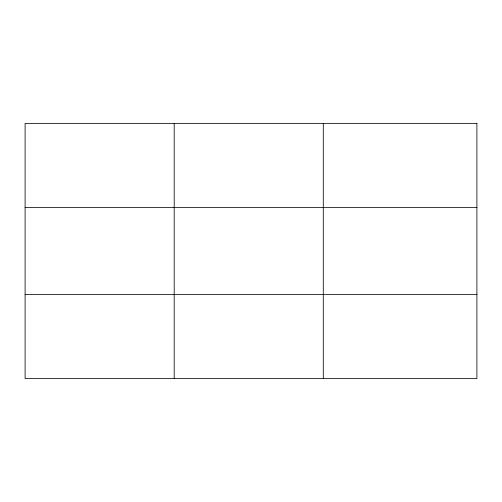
<?xml version="1.0" encoding="UTF-8"?>
<svg xmlns="http://www.w3.org/2000/svg" width="502" height="502" viewBox="0 0 502 502"><rect width="100%" height="100%" fill="white"/><g stroke="black" fill="none" stroke-linecap="round" stroke-linejoin="round"><path stroke-width="0.75" d="M174.194 123.423L174.194 378.577M323.288 123.423L323.288 378.577M25.1 207.621L476.9 207.621M25.1 294.379L476.9 294.379M476.9 123.423L476.9 378.577L25.1 378.577L25.1 123.423L476.9 123.423"/></g></svg>
